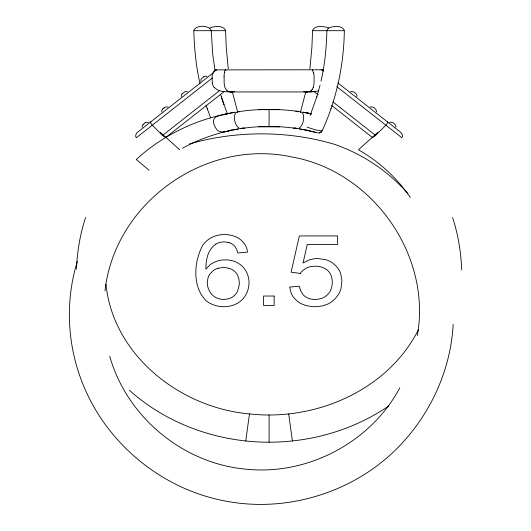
<?xml version="1.0" encoding="UTF-8"?>
<svg xmlns="http://www.w3.org/2000/svg" width="531" height="531" viewBox="0 0 531 531"><rect width="100%" height="100%" fill="white"/><g stroke="black" fill="none" stroke-linecap="round" stroke-linejoin="round"><path stroke-width="0.8" d="M453.155 324.341C450.726 371.395 429.227 416.722 395.794 449.704C351.396 493.306 285.406 513.065 224.374 500.846C163.243 489.111 109.552 445.987 84.894 388.838C67.417 348.993 64.45 303.194 77.294 261.564M326.904 30.692C326.465 47.644 324.826 64.623 321.003 81.17M224.089 76.61L224.148 82.975A9.286 3.498 89.9 0 0 225.005 87.595L226.02 89.48A14.151 5.449 -88.9 0 0 226.193 89.693L227.142 90.688M76.491 269.151C77.201 251.621 80.101 234.184 85.577 217.504M309.878 68.824L311.909 47.359L312.573 30.692L344.334 30.692C343.849 65.147 336.554 99.489 322.171 130.845M129.445 390.285C161.464 419.158 203.074 436.369 245.767 440.976L249.47 413.914C315.646 421.348 388.002 390.285 418.693 329.3M104.985 290.815C114.769 202.636 205.643 137.994 292.163 157.023C372.463 171.287 431.776 254.966 417.353 335.506M356.799 96.589L356.978 95.547C356.221 93.124 353.221 90.821 350.619 91.737M376.306 111.915L376.486 110.873C375.729 108.45 372.729 106.147 370.127 107.063M395.814 127.248L395.993 126.199C395.237 123.776 392.236 121.48 389.635 122.389M193.815 30.313C196.543 24.877 208.417 24.937 211.225 30.32M305.836 91.71L300.354 112.585M312.586 30.313C315.222 24.957 323.764 26.145 328.49 28.01C333.176 26.172 341.818 24.917 344.334 30.313M320.054 85.126L316.695 97.233L316.801 96.888L310.124 115.519M326.923 30.32L328.503 28.01M330.873 108.968L330.999 108.589M313.171 87.555L312.168 89.48M312.288 70.358L312.58 69.886M399.816 387.809C370.698 442.462 307.389 475.749 245.866 469.152C183.633 463.603 127.772 417.758 110.189 357.801L109.791 356.221M225.609 69.886L225.901 70.358M143.197 124.36L142.155 126.199L142.335 127.248M162.705 109.028L161.663 110.873L161.842 111.915M182.252 93.675L181.483 94.525L181.35 96.589M321.64 70.358L322.191 69.78L323.578 70.888A8.138 7.613 -86.3 0 0 322.37 69.846L322.244 69.82M331.689 105.503L371.873 137.078A3.836 1.467 -44.6 0 0 375.576 135.412L386.369 124.732L387.471 122.966L387.378 121.831M242.893 127.725L242.441 128.071M150.797 121.818L150.678 122.966L151.78 124.732L162.579 135.412A3.836 1.467 44.6 0 0 166.243 137.051L223.956 91.757M377.74 132.498L358.452 149.749C378.955 161.616 397.022 177.792 410.29 197.472M311.086 90.662L311.996 89.706A14.151 5.257 -89 0 0 312.175 89.493M321.467 131.827L318.759 132.989L321.355 131.92M145.122 122.847L146.164 122.269L148.514 122.389M164.039 107.985L164.398 107.7M164.623 107.521L165.672 106.943L168.022 107.063M203.678 76.836L205.875 76.132L207.037 76.411M143.138 124.407L145.155 122.82M162.645 109.074L164.723 107.448M182.153 93.748L185.18 91.617L187.529 91.737M203.738 76.789L200.99 79.199L200.857 81.263M212.367 78.011L136.361 137.728C134.741 136.241 136.195 133.049 138.08 131.807L213.708 72.462M162.579 135.412L219.456 90.721M388.685 405.969C347.314 434.358 295.508 446.272 245.767 440.976M322.191 69.78L215.845 69.886A8.138 7.613 86.3 0 0 213.163 72.634M320.916 132.279L318.759 132.989M182.445 148.229C194.359 141.717 207.044 136.64 220.119 133.016M225.244 114.251C220.571 115.015 212.705 116.116 213.416 122.389A8.503 7.952 66.6 0 0 213.482 122.741L214.796 126.451L216.635 129.425A6.744 6.206 66.4 0 0 220.06 131.688L220.591 131.781A10.653 9.784 66.1 0 0 222.376 131.92L227.129 131.25M209.659 28.01C214.385 26.145 222.934 24.957 225.562 30.313M231.443 129.869L230.713 130.181M242.109 128.256L241.432 128.489M238.061 111.729C231.463 112.506 234.768 128.13 240.609 128.628M309.553 91.558L307.257 91.949L230.859 91.949L233.932 91.677A2.124 1.985 88.2 0 0 234.224 91.604A2.124 1.938 -88.5 0 1 233.932 91.684M230.202 130.374L227.925 131.057M318.879 90.595L318.6 90.688A25.979 23.955 -89.6 0 1 314.956 91.544M189.474 143.921C236.335 130.42 287.928 130.453 334.703 144.386C362.753 154.156 388.294 171.181 407.868 193.543M217.989 268.281L222.675 267.498A22.242 22.242 0 0 1 225.23 267.544L230.593 268.805A14.297 14.297 0 0 1 234.37 271.155L235.459 272.197A13.275 13.275 0 0 1 237.589 275.231L238.87 278.868L239.275 282.207A24.094 24.094 0 0 1 239.222 284.941L237.569 291.313A14.045 14.045 0 0 1 234.875 295.05L233.136 296.544A14.417 14.417 0 0 1 228.509 298.834L224.706 299.431A17.258 17.258 0 0 1 215.5 297.36A15.074 15.074 0 0 1 210.097 292.116L209.519 291.134A17.921 17.921 0 0 1 207.316 283.182A18.419 18.419 0 0 1 207.409 280.972L208.238 277.189A13.202 13.202 0 0 1 209.984 273.916L213.256 270.684A15.996 15.996 0 0 1 217.989 268.281M220.737 132.843L221.825 132.551M228.39 130.938L228.888 130.832M221.931 132.524L222.383 132.405M222.204 132.451L224.155 131.953M227.965 131.051L227.062 131.27M223.83 132.033L224.48 131.867M224.321 131.907L224.985 131.748M224.646 131.827L226.465 131.403M225.483 131.622L225.814 131.542M227.952 131.044L228.549 130.905M232.618 91.79L232.817 91.803M228.795 130.852L229.525 130.692M229.445 130.706L229.797 130.633M229.664 130.659L230.036 130.58M229.996 130.586L230.374 130.507M230.341 130.513L230.952 130.387M231.217 130.327L231.616 130.248M231.47 130.274L232.14 130.135M232.04 130.155L232.97 129.969M232.903 129.982L233.295 129.909M233.242 129.916L233.627 129.843M234.563 112.287L224.925 114.152L235.286 112.174M233.932 129.783L234.304 129.71M234.476 129.677L235.173 129.551M221.507 115.088C198.05 120.232 175.701 130.248 155.908 143.815A177.148 177.148 0 0 0 136.275 159.519M235.087 129.564L235.505 129.484M235.664 129.458L236.348 129.332M236.594 129.285L236.952 129.225M236.846 129.245L237.682 129.099M237.457 129.139L238.067 129.033M297.559 128.635C303.566 128.217 306.314 112.313 300.254 111.749M237.881 129.066L238.764 128.914M232.432 91.83L231.124 91.949M222.31 114.948L223.916 114.716M314.956 91.558L309.069 91.949M240.762 128.615C258.849 125.84 277.328 125.721 295.448 128.323M242.7 128.323L244.851 128.031M239.893 111.457C259.208 108.729 278.894 108.736 298.21 111.45M314.558 91.617L309.142 91.949M308.252 91.883L306.772 91.943L307.183 91.916M238.266 111.702L239.348 111.702A11.815 5.171 82.2 0 1 239.707 111.742M230.042 91.943L230.852 91.916L228.635 91.558A25.8 9.777 -89.8 0 1 227.135 90.761M258.537 109.665L279.618 109.665M229.684 91.943L229.332 91.949M265.971 126.471L279.24 126.723L258.909 126.717L279.24 126.717M229.087 91.949L223.232 91.558M306.978 91.949L306.905 91.943M306.374 91.876L306.221 91.863M304.761 91.744L304.276 91.677A2.124 1.985 -88.2 0 1 303.964 91.604L306.135 91.856M305.823 91.836L306.075 91.876M305.677 91.823L305.146 91.783A16.448 16.448 0 0 1 304.382 91.697M299.889 111.702L298.8 111.702A11.815 5.164 -82.2 0 0 298.442 111.742M314.007 131.801L312.069 131.482M249.47 413.895C180.686 407.961 113.183 355.697 105.981 284.277M295.694 111.105L298.256 111.457M300.307 273.445L291.107 272.171L299.338 235.937L337.597 235.937L337.597 244.466L307.257 244.466L303.068 262.971L308.418 260.263A26.099 26.099 0 0 1 317.764 258.524L326.067 259.759A23.417 23.417 0 0 1 332.214 262.772L335.798 265.772L338.015 268.401A20.364 20.364 0 0 1 340.617 273.346L341.924 280.229L341.075 288.32A23.437 23.437 0 0 1 338.439 294.426L335.711 298.097L332.671 301.017A23.922 23.922 0 0 1 328.012 303.971L322.656 305.856L316.615 306.659A40.343 40.343 0 0 1 312.367 306.606L306.334 305.664L301.077 303.672A22.714 22.714 0 0 1 297.426 301.323L293.749 297.625A19.415 19.415 0 0 1 291.2 293.245L289.654 287.085L299.338 286.236L300.632 290.709L302.756 294.267A12.764 12.764 0 0 0 304.641 296.132A14.237 14.237 0 0 0 308.04 298.15C312.434 299.909 317.492 299.849 321.925 298.269A15.817 15.817 0 0 0 326.2 295.833A16.567 16.567 0 0 0 328.032 294.121L328.576 293.497A15.207 15.207 0 0 0 330.74 290.006C332.738 285.24 332.851 279.611 330.82 274.839A13.667 13.667 0 0 0 328.238 271.036A14.251 14.251 0 0 0 325.171 268.613C320.711 266.091 315.268 265.699 310.31 266.701A16.176 16.176 0 0 0 306.248 268.208A16.793 16.793 0 0 0 300.267 273.419M293.298 128.031L297.387 128.615M304.276 91.677L304.276 91.677A2.124 1.938 88.5 0 1 303.971 91.591M299.384 128.914L300.022 129.02M299.577 128.947L300.871 129.166M300.805 129.159L301.177 129.219M301.09 129.206L301.581 129.292M301.435 129.265L302.172 129.398M302.059 129.378L302.73 129.504M302.643 129.484L303.254 129.597M303.148 129.577L303.54 129.65M302.862 112.174L311.71 113.853L303.214 112.227M303.672 129.677L304.223 129.783M303.586 112.287L311.617 113.84M304.203 129.783L304.555 129.849M304.416 129.823L305.703 130.075M305.65 130.068L306.009 130.135M305.883 130.115L306.327 130.201M306.228 130.181L307.197 130.387M311.982 131.462L313.171 131.748M296.909 128.535L295.223 127.692M307.117 130.367L307.774 130.507M307.728 130.493L308.299 130.619M308.352 130.633L308.703 130.706M311.571 131.376L310.974 131.243M308.591 130.686L309.765 130.938M311.385 131.336L311.77 131.409M307.88 130.354L309.805 130.951M309.865 130.965L310.184 131.051M311.179 131.29L310.018 131.004M312.666 131.622L315.5 132.338M313.668 131.867L314.319 132.033M315.241 132.265L315.766 132.405M315.653 132.378L316.33 132.551M316.217 132.524L316.688 132.65M316.881 132.704L316.489 132.597M316.781 132.677L317.186 132.783M229.034 242.614L224.991 241.917A18.558 18.558 0 0 0 223.106 241.944A16.169 16.169 0 0 0 215.745 244.18M307.622 130.254L306.652 129.843M307.124 127.141L314.929 129.75L321.554 131.018A9.113 1.069 17 0 0 322.118 130.653M337.962 83.002L400.069 131.807C401.861 133.049 403.434 136.002 401.814 137.702L336.773 86.639M332.917 101.892L375.57 135.412M314.193 91.757L318.082 94.81M136.275 159.526L148.979 170.159M160.408 132.498L179.651 149.709M216.004 69.78L216.555 70.358M214.398 87.562L216.847 89.48A14.224 13.156 -87.4 0 0 217.265 89.706L219.595 90.688A25.979 23.961 -89.6 0 0 223.232 91.551M227.474 114.105L221.347 96.888L223.856 104.514L223.737 104.136M210.634 118.008L206.008 105.118M207.156 108.589L207.276 108.968M237.795 112.585L232.312 91.71M452.571 217.504C458.147 234.43 461.001 252.139 461.718 269.927M220.597 94.279L221.46 97.233M199.941 83.374C195.972 66.103 194.339 48.381 193.815 30.692L225.575 30.692L226.239 47.359L228.277 68.824M212.261 82.975L212.115 76.61A10.992 10.135 -90 0 1 213.23 72.674M215.068 70.928L212.732 54.408L211.245 30.692M288.678 413.914L292.389 440.976M269.078 109.426L269.078 126.351M269.078 414.95L269.078 442.21M321.952 130.42A8.914 1.069 16.6 0 1 322.171 130.666M215.759 244.207A18.127 18.127 0 0 0 212.699 246.829C207.05 252.736 205.909 261.312 205.882 269.137L209.825 265.009A21.293 21.293 0 0 1 213.303 262.719L217.159 261.099A25.86 25.86 0 0 1 222.542 259.951L227.739 259.905L232.293 260.701A22.946 22.946 0 0 1 238.432 263.389C246.669 268.148 250.473 278.337 248.521 287.463A24.081 24.081 0 0 1 247.154 292.043A25.136 25.136 0 0 1 244.884 296.331L242.959 298.84A21.625 21.625 0 0 1 239.501 301.986C229.677 308.876 215.188 308.166 205.948 300.592C192.069 286.415 193.915 261.65 202.749 245.242A24.386 24.386 0 0 1 208.809 239.209C221.58 230.115 245.528 234.284 247.526 252.132L237.842 252.988L236.481 249.072L234.702 246.218A8.529 8.529 0 0 0 233.613 245.156L233.089 244.738A13.375 13.375 0 0 0 229.034 242.614M225.257 114.318A12.027 11.35 78.3 0 1 226.923 114.178M322.31 69.953A8.138 7.381 86.9 0 1 323.505 70.948M313.204 87.642A9.286 3.531 89.9 0 0 314.047 82.975L314.106 76.61A11.025 4.188 -90 0 0 313.642 72.687M312.5 70.231A8.118 2.801 88.7 0 1 313.416 73.046M224.321 72.415A8.118 3.339 88.6 0 1 225.549 69.621M224.042 76.597A11.025 4.215 89.8 0 1 224.474 72.661M311.04 90.635A25.8 9.757 -89.8 0 1 309.553 91.518M214.338 87.622A9.266 8.542 89.8 0 1 212.3 82.969M213.416 72.634A8.138 7.381 -86.9 0 1 215.878 69.953M274.162 296.039L263.509 296.039L263.509 305.411L274.162 305.411L274.162 296.039"/></g></svg>
